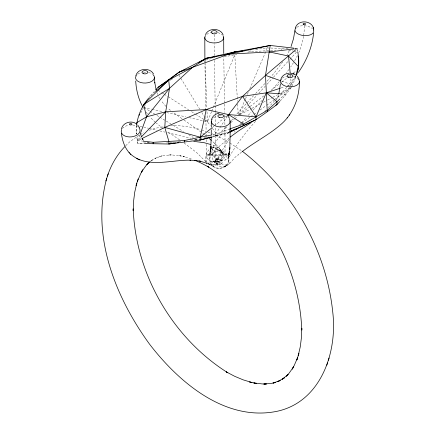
<?xml version="1.0" encoding="UTF-8"?>
<svg xmlns="http://www.w3.org/2000/svg" width="435" height="435" viewBox="0 0 435 435"><rect width="100%" height="100%" fill="white"/><g stroke="black" fill="none" stroke-linecap="round" stroke-linejoin="round"><path stroke-width="0.33" stroke-dasharray="2.17 1.63" d="M214.319 34.588L214.325 42.57M209.828 159.232C209.817 173.021 231.387 170.373 228.745 157.008M207.968 163.756C212.334 166.665 218.849 165.664 221.578 160.988C226.309 153.952 219.376 146.236 212.231 145.1M209.849 156.894L209.828 159.775A9.831 9.14 0.6 0 1 210.361 156.562M223.03 156.817L223.035 156.54M304.62 25.79L303.712 35.762M136.759 125.487L136.28 134.045L136.628 125.296M303.63 36.306L302.135 43.054L299.818 50.058A44.201 25.518 -60 0 1 298.845 52.439M226.749 126.601C222.856 135.067 202.623 150.978 217.228 159.014M212.443 148.4L212.035 149.983L213.112 147.014L227.32 155.295M291.907 86.206L296.306 76.005M278.574 94.536L276.497 99.811M139.863 134.953L137.797 140.57L137.797 143.403L143.806 143.55M211.524 111.746L207.43 121.767L210.252 125.508M211.78 111.121L213.058 107.989M213.313 107.358L234.791 54.745L237.466 101.388M238.554 114.96L245.253 99.376M245.525 98.756L246.33 96.885M247.401 94.395L248.206 92.524M249.815 88.783L266.171 50.77L266.171 47.937L267.9 46.871M208.365 163.848C212.894 166.257 218.555 163.647 221.181 159.623C226.184 152.261 216.864 145.72 212.323 141.266M289.215 50.83L287.029 55.049M140.695 113.008L143.349 107.934M218.397 159.591L217.19 158.889L225.972 144.154A135.089 77.995 -60 0 1 229.403 139.053M221.692 158.737L221.181 159.623M294.68 60.666L296.561 57.257A44.201 25.518 -60 0 0 297.469 55.446M229.359 156.578C237.499 143.044 245.797 132.033 256.139 120.674M293.511 62.624L290.634 67.039M211.084 155.072L211.72 154.164A8.852 8.227 0.3 0 1 212.791 153.06A9.635 8.956 0.3 0 1 218.794 150.695M289.503 87.37L285.061 94.09L280.309 98.587M289.873 86.81L295.773 76.315L295.773 77.838M227.451 116.292L215.401 134.306L215.401 135.769L212.867 136.476M144.757 105.716L145.497 104.607M282.777 61.803L274.115 73.08L266.198 82.133M229.076 156.975C226.972 160.602 221.475 161.477 218.326 159.574M288.9 69.497L286.339 72.917M295.8 76.038L287.214 86.81M280.124 101.061L285.061 95.548L291.358 87.402L280.026 93.422M149.156 97.522L149.939 96.516L149.939 97.489M231.322 120.664L232.991 118.619M240.604 124.198L241.349 123.301M241.719 122.849L246.264 117.553M234.536 116.732L235.313 115.813M236.879 113.97L253.659 95.586M286.796 87.299L275.975 99.403M279.275 81.595L271.483 90.344M150.39 96.01L155.322 90.42M229.104 137.917C223.579 144.197 207.234 151.755 214.107 162.092C216.184 164.838 219.49 166.817 222.986 166.822C230.033 166.398 232.638 158.008 238.249 154.822L237.95 155.077L241.599 152.125M248.211 115.362L250.99 112.29M239.196 114.584L247.417 105.623M249.244 103.633L257.009 95.173M258.836 93.182L265.23 86.212M267.057 84.221L272.995 77.751M273.452 77.256L288.068 61.33M289.895 59.334L297.203 51.373L297.203 48.541L295.175 48.307M264.888 83.563L255.497 93.628M253.039 110.066L262.24 100.246M274.621 100.855L268.221 107.668M264.54 111.577L265.921 110.109M125.633 145.768L130.022 141.614L139.733 134.785M140.635 137.639L137.797 140.57L137.041 136.563M209.534 153.637L207.957 155.338A9.439 4.562 -38.8 0 0 206.141 162.005M225.923 165.713L227.69 163.462A9.668 8.988 -0.3 0 0 228.663 158.59A9.401 8.733 0.1 0 0 228.353 157.166M225.912 127.216L217.5 135.127L212.302 136.242M230.86 122.561L234.324 119.304M234.818 118.837L237.292 116.509M150.956 95.624L155.012 92.062M224.906 166.801L225.803 166.083L224.667 166.991M212.291 127.569L213.868 126.313M214.395 125.9L227.005 115.857M149.678 162.016L152.707 159.678L150.586 161.173L157.16 157.378L154.806 158.465L162.032 155.86L159.427 156.508L163.277 155.654L171.2 154.887L168.568 154.969L172.733 155.034L181.172 156.04L178.785 155.523L185.413 156.948L183.086 156.448L191.862 159.128M239.353 114.753L249.527 106.901M250.06 106.488L264.518 95.325M270.94 90.366L281.113 82.514M281.646 82.101L290.21 75.489M293.424 73.009L296.099 70.938M229.218 132.202L227.57 133.393L212.584 137.025M239.669 124.671L241.316 123.48M241.865 123.083L250.114 117.14M250.663 116.743L253.415 114.758M253.964 114.361L257.264 111.985M260.01 110.001L266.062 105.64M266.611 105.243L273.762 100.088M274.311 99.697L291.358 87.402M229.457 132.061L227.57 133.393L217.5 135.127L211.861 127.645M229.316 132.376L227.57 133.393L229.386 132.517M169.416 80.654L170.536 80.007M171.096 79.681L172.777 78.702M240.071 114.628L251.403 108.614M252.001 108.299L260.347 103.867M263.327 102.285L266.905 100.382M267.503 100.066L272.272 97.532M272.87 97.217L277.639 94.683M140.32 134.48L143.849 132.648M141.397 138.814L137.797 140.57L142.468 141.092M225.259 160.031L226.01 159.694M149.276 130.293L154.99 128.39L164.245 126.444M229.93 128.896L215.401 134.306L212.095 134.937M281.07 87.957L284.283 86.902M287.497 85.842L291.358 84.569L290.754 78.594M212.438 147.508L213.835 147.122A9.543 7.792 -61.2 0 1 217.234 147.324L217.859 147.557M215.401 135.769L228.669 132.082M205.701 60.041L212.65 58.17M195.391 139.787L199.317 139.021M199.964 138.885L206.456 137.493M207.109 137.351L209.056 136.938M235.444 54.62L236.743 54.359M247.798 52.156L250.402 51.64L275.975 50.286M224.226 56.844L234.133 54.881M255.66 49.394L266.171 47.937L288.53 48.519M227.043 165.061L225.025 165.001A9.668 4.654 38.6 0 1 220.643 163.217A9.401 4.562 38.5 0 1 213.536 153.74A9.635 4.671 38.6 0 1 215.673 151.396A8.852 4.296 38.7 0 1 216.668 151.304L217.919 151.445A9.831 4.785 38.8 0 1 221.725 152.902L222.704 153.484M295.207 48.785L297.203 48.541L297.605 51.129M169.824 142.691L171.83 142.506M172.499 142.441L174.511 142.256M166.496 142.979L167.823 142.865M178.388 141.924L180.873 141.728M217.021 161.695L218.598 161.461L212.851 161.472L217.832 161.662L220.92 161.102L223.688 159.09L225.064 156.089L224.944 127.379M149.314 142.658L137.797 143.403L136.715 136.72M190.622 139.972L197.881 139.727M170.558 125.867C180.634 125.155 190.726 126.813 200.394 129.586M209.077 154.691L207.31 154.773A9.668 0.348 0.1 0 0 206.348 154.963A9.401 0.375 -0.1 0 0 208.969 155.192M210.785 161.162L216.924 161.7M216.63 161.711L217.44 161.684M295.202 48.535L297.203 48.541M214.955 161.711L213.938 161.673M280.368 93.775L285.061 94.09L285.061 95.548M288.53 50.596L293.201 51.015M293.864 51.074L297.203 51.373M149.591 143.001L147.177 142.462M143.642 107.374L151.532 109.152M152.19 109.299L162.054 111.529M166.659 112.567L185.729 116.868M189.018 117.613L207.43 121.767L206.995 110.968M140.054 126.264L148.618 128.276M149.276 128.428L157.182 130.288M159.819 130.908L165.088 132.148M167.725 132.767L190.786 138.183M195.397 139.271L196.718 139.581M211.747 161.428C208.659 160.917 206.282 158.041 206.299 154.92M225.074 154.855L225.172 154.898A9.831 0.359 -0.2 0 1 224.128 155.067L223.28 155.126A8.852 0.332 -0.1 0 1 222.198 155.17M209.926 164.686L210.774 164.957A9.744 7.955 -61.4 0 0 213.52 165.066L216.293 164.125A9.57 7.814 -61.3 0 0 221.252 158.291L221.687 156.747A9.613 7.846 -61.3 0 0 221.888 153.653L221.79 152.913A9.418 7.683 -61.2 0 0 218.446 147.867M210.344 164.838L211.535 165.218M201.65 129.934L206.092 131.424M281.902 81.204L291.358 84.569L291.358 86.837M207.935 132.109L210.355 133.05M212.171 133.795L221.317 138.123L229.419 142.702M218.196 159.514L217.321 159.069M218.082 159.46L216.244 158.422L217.19 158.889M227.277 155.431L213.096 147.025M229.952 143.023L241.175 150.45M144.219 107.722L149.412 110.871M149.988 111.224L154.604 114.024M156.91 115.422L159.221 116.825M159.797 117.173L170.759 123.823M173.065 125.226L183.45 131.528M188.638 134.676L193.254 137.476M158.014 90.208L161.423 92.389M161.994 92.747L163.696 93.835M164.261 94.199L167.671 96.374M168.242 96.739L188.687 109.794M191.525 111.61L194.934 113.785M195.505 114.149L203.455 119.228M204.02 119.592L207.43 121.767L205.32 118.309M183.967 120L201.748 132.463M179.59 139.847L167.339 131.517M181.955 118.641L172.548 111.974M184.103 142.968L196.729 152.652L206.315 162.239M163.337 128.646L156.274 123.094M202.808 133.262L204.368 134.502M204.89 134.915L205.934 135.742M169.993 109.979L170.27 110.207L168.041 108.337M212.905 166.219L213.764 166.915M155.349 122.322L150.124 117.211M165.952 106.412L161.119 100.724M146.138 112.197L147.547 114.117M178.926 75.119L199.687 109.098M201.802 112.551L203.912 116.009M213.362 160.885L213.699 161.467M158.851 96.902L159.759 98.571M221.953 151.935L222.356 152.995M157.035 92.693L157.715 94.482M210.176 161.923L210.306 162.38M136.28 132.555L136.53 133.893M290.417 75.271L290.689 77.925M229.131 120.446L229.256 121.746M237.624 104.09L238.244 114.905M205.07 63.048L206.886 108.266M224.514 102.856L223.769 56.849M224.536 104.117L224.699 112.355M215.298 111.871L214.417 60.438M205.76 110.191L204.945 64.402M224.743 114.905L224.928 126.03M215.309 112.502L215.352 115.068M215.363 115.71L215.521 124.878M205.864 115.895L206.092 130.331M215.57 128.222L215.809 162.385M206.141 134.361L206.163 136.389M206.168 137.069L206.185 138.422M206.195 139.597L206.223 142.539M204.901 60.373L204.934 63.249M214.379 55.713L214.325 43.826M206.233 144.328L206.299 154.942M281.858 48.508L281.858 49.998M250.402 50.629L250.402 51.64M205.07 60.209L205.07 61.911M137.705 74.238A9.445 5.448 -1.1 0 1 141.31 72.634M143.479 72.243A9.445 5.448 -1.1 0 1 146.22 72.183M148.465 72.487A9.445 5.448 -1.1 0 1 152.756 74.39M207.68 162.967A9.439 4.562 -38.8 0 0 212.296 162.25L213.275 161.766A9.831 4.72 -38.6 0 0 217.076 159.167L218.332 157.981A8.852 4.263 -38.6 0 0 219.327 156.834A9.635 4.644 -38.6 0 0 221.458 152.239A9.401 4.546 -38.4 0 0 214.357 150.358A9.668 4.687 -38.8 0 0 210.899 152.473M213.552 117.738A9.445 5.568 0 0 1 216.891 116.259M219.131 115.851A9.445 5.568 0 0 1 222.361 115.851M224.552 116.237A9.445 5.568 0 0 1 227.858 117.667M225.895 165.686A9.439 8.782 -0.1 0 1 216.325 167.812A9.439 8.782 -0.1 0 1 209.92 160.863M218.8 150.722A9.401 8.733 0.1 0 1 227.347 154.969M282.32 78.093A9.445 5.454 1.1 0 1 291.314 75.984M293.549 76.359A9.445 5.454 1.1 0 1 298.073 78.643M222.698 153.495A9.439 4.557 38.7 0 1 228.94 160.537A9.439 4.557 38.7 0 1 227.021 165.034M206.674 34.441A9.445 5.334 0 0 1 215.64 32.353M217.886 32.707A9.445 5.334 0 0 1 222.367 34.914M208.963 154.686A9.439 0.332 0 0 1 209.181 154.681M210.883 154.632A9.439 0.332 0 0 1 225.004 154.855M222.062 155.165A9.635 0.364 -0.1 0 1 216.19 155.268M216.238 155.3A9.401 0.375 -0.1 0 1 210.611 155.246M122.393 128.526A9.445 5.954 -5 0 1 128.874 125.198M132.697 125.035A9.445 5.954 -5 0 1 137.52 126.52M209.947 164.637A9.418 7.683 -61.2 0 1 208.697 150.097L209.208 149.542A9.635 7.873 -61.3 0 1 209.806 149.031M296.855 27.264A9.445 4.905 4.6 0 1 312.547 28.721M234.378 132.137A135.089 77.995 -60 0 1 235.101 131.18M217.989 159.824L217.87 159.879A1.234 1.006 -55.2 0 1 216.603 158.965A1.234 1.006 -55.2 0 1 217.946 157.628A1.234 1.006 -55.2 0 1 218.669 159.079A1.256 1.022 -55.2 0 1 217.989 159.824M216.342 162.685A2.876 1.441 -35.5 0 0 219.224 159.172A2.876 1.441 -35.5 0 0 215.01 160.575A2.876 1.441 -35.5 0 0 216.342 162.685M217.772 164.435A2.876 2.615 -0.2 0 0 222.154 162.271A2.876 2.615 -0.2 0 0 217.902 159.906A2.876 2.615 -0.2 0 0 217.772 164.435M216.211 162.989A2.876 1.43 35.4 0 0 220.463 164.555A2.876 1.43 35.4 0 0 217.75 161.037A2.876 1.43 35.4 0 0 216.211 162.989"/><path stroke-width="0.65" d="M223.699 37.666L223.748 53.538M211.296 127.118L211.301 121.294M230.207 121.447L230.186 129.891M211.29 129.842L211.252 134.921M230.169 132.523L229.816 148.411M211.231 137.226L210.698 149.656L211.035 146.383L210.98 147.313M299.443 81.481C299.389 96.902 293.826 112.6 282.304 123.187C270.113 134.35 255.019 141.592 242.072 151.766M209.882 155.855L210.257 151.369M136.661 124.633C138.074 114.954 142.18 105.357 148.759 98.022M296.48 75.391C299.139 67.865 299.356 59.562 297.709 51.776M144.469 143.566L168.829 144.007L168.829 141.168L164.794 127.411L165.702 111.773L169.503 88.348L168.715 80.04L178.926 72.286L206.418 58.268L234.791 51.912L270.206 45.457L293.826 48.154M210.975 147.345L210.284 151.195M228.805 155.355L228.859 154.392M229.24 153.06L228.69 155.067L229.81 148.46M298.72 58.246L298.241 69.285M209.92 154.98L209.964 154.24M209.975 154.023L210.023 153.278M229.756 149.406L229.87 147.481M280.428 84.004L278.808 93.857M228.853 154.751L229.033 153.479L228.75 155.197M294.865 30.76L293.516 38.617L291.064 46.545M313.591 33.196C312.118 47.333 306.517 60.846 298.383 72.433M229.995 132.224L256.074 119.658L267.259 111.741L265.508 75.375L270.206 45.457L228.739 54.152L206.418 58.268L198.925 62.455M210.127 152.147L210.415 150.412M229.473 151.766L229.544 151.353M229.316 152.718L229.392 152.304M228.81 154.778L228.946 154.137M280.428 88.169L266.285 92.829L242.578 96.336L206.272 109.576L200.209 137.194L200.209 140.026L168.829 144.007L176.131 142.843M295.941 75.657L298.241 66.452L288.476 56.006L269.308 51.955L228.739 54.152L178.926 72.286L158.014 87.375L155.773 89.915M106.618 178.671C91.018 236.461 115.666 297.507 149.471 344.052C178.839 382.37 225.477 422.075 277.405 411.222C320.671 401.663 337.359 352.747 332.851 313.042C326.549 249.902 292.385 189.894 242.241 151.206M210.48 150.113L211.029 148.112L210.779 149.036M121.392 129.217C122.534 122.92 130.652 120.125 135.812 123.475M107.445 176.115C110.941 165.235 116.803 155.018 124.704 146.736M326.81 365.172L327.555 362.844M328.381 360.289L329.11 358.021M105.89 180.938L108.19 173.793M138.167 178.975L136.09 185.43L136.818 183.162L134.747 192.101L133.588 201.16L133.197 210.752L133.208 208.909C135.633 274.142 172.532 338.049 227.809 372.768L226.211 371.854L234.71 376.313L243.138 379.837L251.914 382.512L249.587 382.012L256.215 383.436L253.828 382.925L262.267 383.926L266.432 383.991L263.8 384.072L271.723 383.306L275.572 382.457L272.968 383.104L280.194 380.494L277.84 381.582L284.414 377.792L282.293 379.282L288.166 374.328L286.301 376.264L288.965 373.35L293.587 366.879L292.2 369.114L294.229 365.471L297.578 357.662L296.833 359.99L298.91 353.535L298.182 355.797L300.253 346.858L301.411 337.799L301.803 328.213L301.792 330.051C299.367 264.817 262.468 200.91 207.19 166.197L208.789 167.105L200.29 162.652L194.864 160.303M135.834 75.69C137.906 68.094 149.809 67.213 153.511 73.917M211.617 119.244C212.546 115.933 215.706 113.687 219.017 113.23M140.326 133.708L146.524 116.863L169.503 88.348L192.433 67.387L206.418 58.268L212.351 57.382M280.814 79.344C281.831 75.598 285.626 73.297 289.362 73.151M137.422 181.297L140.771 173.489L142.8 169.851L141.413 172.086L146.035 165.61L148.699 162.701L146.834 164.631L149.678 162.016M279.694 93.732L266.285 92.829L256.074 116.825L256.074 119.658L229.93 131.729L229.93 128.896L243.573 124.105L267.259 110.43L279.835 99.033M295.349 27.976C297.975 18.884 313.298 20.293 313.749 29.944M205.45 34.582C208.55 27.693 220.072 27.726 223.073 34.68M227.826 115.726L242.578 96.336L265.508 75.375L296.175 49.416M289.248 115.155L289.536 114.769M287.138 117.967L287.421 117.591M279.678 101.562L276.986 104.563L267.259 111.741M141.109 137.15L165.702 111.773L206.272 109.576L228.582 114.601L256.074 116.825L242.578 96.336M192.433 67.387L168.715 80.04L143.642 104.536L143.642 105.672M155.523 91.616L168.715 80.04L167.741 80.323M211.763 127.988L200.209 137.194L184.598 140.505L153.142 142.294L143.137 141.168M227.527 115.438L228.582 114.601L243.573 124.105L243.573 125.416M230.148 137.107L238.63 130.897L251.125 122.665M229.767 131.805L231.42 130.62M158.014 87.375L168.715 80.04M169.503 88.348L143.642 104.536L146.524 116.863L136.759 122.654L136.759 124.356M229.892 132.033L235.128 128.983M275.823 105.243L276.986 104.563L276.986 101.73L266.285 92.829M142 138.52L164.794 127.411L206.272 109.576M178.926 72.286L184.88 69.6M228.739 54.152L234.791 51.912L242.594 51.015M227.195 54.103L234.791 51.912M199.045 139.88L200.209 140.026L211.6 136.835M146.524 116.863L165.702 111.773M200.209 140.026L211.932 137.183M211.437 135.062L200.209 137.194L164.794 127.411M177.458 142.636L178.785 142.424M213.672 57.186L214.988 56.99M269.308 51.955L294.544 48.861M193.771 141.38L203.884 142.636L210.545 144.453M290.634 73.156L295.343 74.532M130.337 153.919C146.872 168.758 171.053 159.661 190.682 160.183L189.948 160.189L195.571 160.444L194.842 160.357L200.312 161.189L199.605 161.015L207.125 163.348M293.549 73.76L294.19 73.983M293.065 73.597L293.62 73.787M265.508 75.375L280.64 80.758M206.418 163.011L207.277 163.386M136.693 158.568L137.987 159.134M138.515 159.357L139.798 159.917M229.071 156.437L228.359 156.04M228.206 155.833L229.049 156.355M209.3 138.558L211.318 140.364M121.419 133.442C122.317 140.505 124.584 147.726 129.505 153.044M129.005 152.522L130.843 154.447M137.743 125.052L139.445 127.732M297.409 76.212L299.16 79.442M143.371 140.266L142.327 138.76L142.691 139.396M142.99 107.244C138.428 99.267 136.231 90.132 135.698 81.008M229.392 117.939L229.598 118.445M313.532 28.498L313.189 27.459M141.266 136.247L140.652 134.002M156.192 90.165L154.746 82.4L154.795 82.96L154.463 77.343M298.138 56.517L298.372 57.806M288.476 56.006L290.216 73.276M228.582 114.601L228.886 117.847M204.896 59.693L204.793 37.535M184.598 140.505L184.598 142.022M153.142 142.294L153.142 143.784M139.227 114.307L139.227 115.319M153.24 74.836A9.445 5.448 -1.1 0 1 145.562 83.031A9.445 5.448 -1.1 0 1 136.28 75.63M229.549 119.299A9.445 5.568 0 0 1 220.627 126.911A9.445 5.568 0 0 1 212.079 119.146M298.709 79.371A9.445 5.454 1.1 0 1 290.107 86.826A9.445 5.454 1.1 0 1 281.206 79.268M222.986 35.621A9.445 5.334 0 0 1 214.161 42.962A9.445 5.334 0 0 1 205.548 35.545M139.048 127.819A9.445 5.954 -5 0 1 131.539 136.856A9.445 5.954 -5 0 1 121.593 129.793M313.412 29.846A9.445 4.905 4.6 0 1 303.38 35.512A9.445 4.905 4.6 0 1 296.017 27.894M236.558 129.277A135.089 77.995 -60 0 1 237.287 128.336M143.441 73.662A2.876 1.658 -0.7 0 0 147.813 72.253A2.876 1.658 -0.7 0 0 143.566 70.791A2.876 1.658 -0.7 0 0 143.441 73.662M219.278 117.45A2.876 1.686 0 0 0 223.633 116.042A2.876 1.686 0 0 0 219.37 114.535A2.876 1.686 0 0 0 219.278 117.45M288.503 77.386A2.876 1.658 0.7 0 0 292.929 76.103A2.876 1.658 0.7 0 0 288.742 74.515A2.876 1.658 0.7 0 0 288.503 77.386M212.786 33.636A2.876 1.637 0 0 0 217.114 32.239A2.876 1.637 0 0 0 212.824 30.803A2.876 1.637 0 0 0 212.786 33.636M130.049 124.84A1.24 0.707 0.4 0 0 131.935 124.263A1.24 0.707 0.4 0 0 130.108 123.611A1.24 0.707 0.4 0 0 130.049 124.84M303.684 24.632A1.24 0.723 -0.4 0 0 305.539 24.001A1.24 0.723 -0.4 0 0 303.684 23.387A1.24 0.723 -0.4 0 0 303.684 24.632"/></g></svg>
